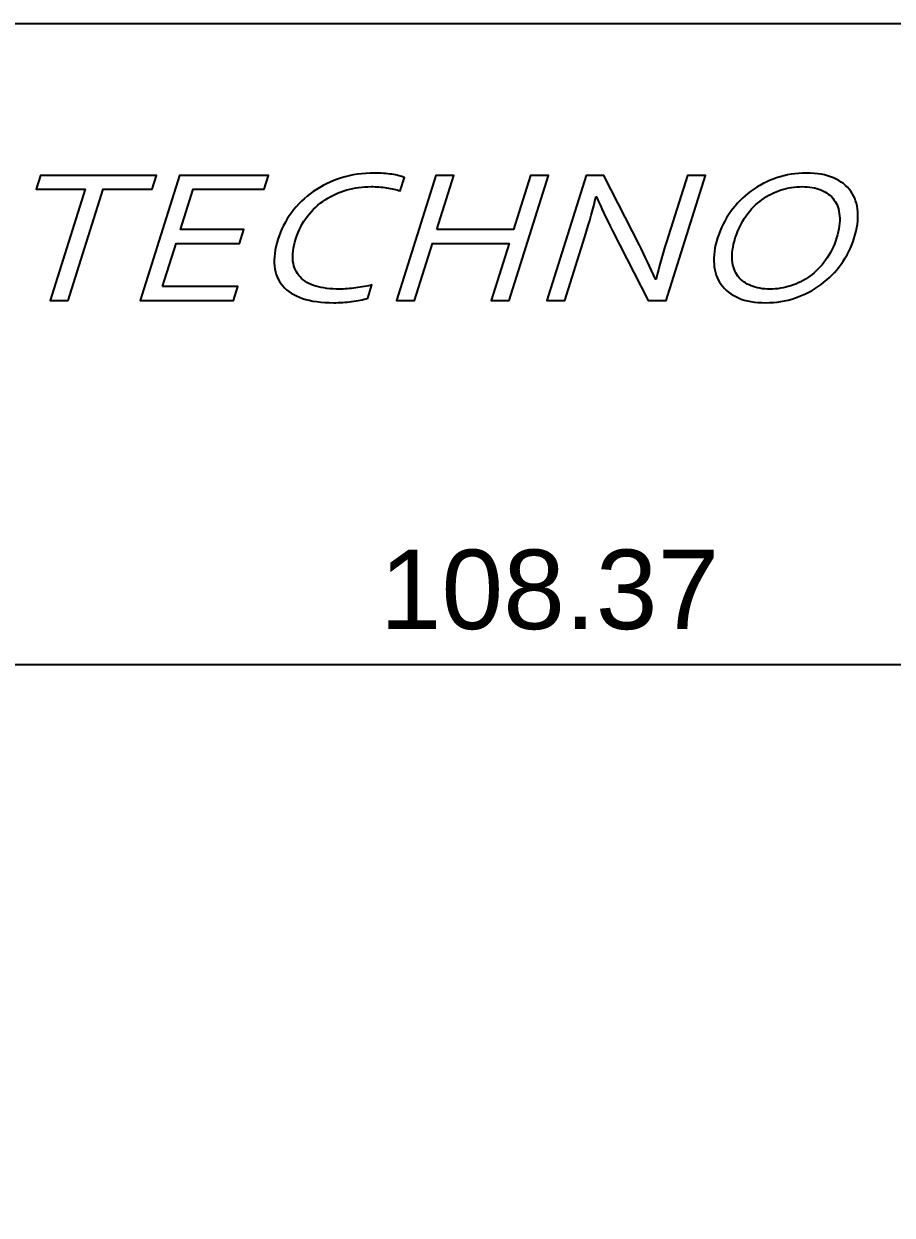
# Model space of a CAD drawing. Header units: inches. Extents: x 19 to 24202, y 17 to 31220.
# Drawn here: x 23941.4 to 23979.6, y 14175 to 14227.5 of the extents above; entities that cross this region are included whole.
import ezdxf

# ---------------------------------------------------------------- set-up
doc = ezdxf.new("R2010")
doc.units = ezdxf.units.IN
doc.header["$MEASUREMENT"] = 0
doc.layers.add('Layer 1', color=7, linetype='Continuous')
doc.styles.get("Standard").update_dxf_attribs({"font": 'arial.ttf'})
doc.dimstyles.new('AM_ISO$0', dxfattribs={"dimtxt": 3.5, "dimasz": 3.5, "dimexe": 1, "dimexo": 1, "dimgap": 1.5, "dimtad": 1, "dimdsep": 46, "dimtxsty": 'Standard', "dimcen": 0, "dimclrd": 256, "dimclre": 256, "dimclrt": 2, "dimadec": 0, "dimazin": 2, "dimtp": 0.1, "dimtm": 0.1, "dimtfac": 0.71, "dimtdec": 3, "dimtmove": 0, "dimatfit": 3, "dimfxl": 1, "dimlwd": -1, "dimlwe": -1, "dimarcsym": 1})

# ---------------------------------------------------------------- blocks, each defined once
blk = doc.blocks.new('*D23')
at = {"linetype": 'ByBlock', "transparency": 16777216}
for p, q in [((23910.326, 14214.568), (23910.326, 14198.3)), ((24018.694, 14214.568), (24018.694, 14198.3)), ((23913.826, 14199.3), (24015.194, 14199.3))]:
    blk.add_line(p, q, dxfattribs=at)
at = {"transparency": 16777216}
for points in [[(23913.826, 14199.883), (23913.826, 14198.717), (23910.326, 14199.3)], [(24015.194, 14199.883), (24015.194, 14198.717), (24018.694, 14199.3)]]:
    blk.add_solid(points, dxfattribs=at)
at = {"layer": 'Defpoints', "color": 0, "transparency": 16777216}
for p in [(23910.326, 14215.568), (24018.694, 14215.568), (24018.694, 14199.3)]:
    blk.add_point(p, dxfattribs=at)
at = {"color": 2, "transparency": 16777216, "insert": (23964.51, 14202.588), "char_height": 3.5, "attachment_point": 5}
blk.add_mtext('108.37', dxfattribs=at)

msp = doc.modelspace()

# ---------------------------------------------------------------- linework, layer by layer
msp.add_lwpolyline([(24201.844, 14017.536), (24201.844, 14227.536), (23904.844, 14227.536), (23904.844, 14017.536)], close=True)
at = {"layer": 'Layer 1', "color": 7}
for points, knots in [([(23943.305, 14215.347), (23943.305, 14215.347), (23942.513, 14215.347), (23942.513, 14215.347), (23942.513, 14215.347), (23942.513, 14215.347), (23944.054, 14220.244), (23944.054, 14220.244), (23944.054, 14220.244), (23944.054, 14220.244), (23941.892, 14220.244), (23941.892, 14220.244), (23941.892, 14220.244), (23941.892, 14220.244), (23942.083, 14220.851), (23942.083, 14220.851), (23942.083, 14220.851), (23942.083, 14220.851), (23947.201, 14220.851), (23947.201, 14220.851), (23947.201, 14220.851), (23947.201, 14220.851), (23947.01, 14220.244), (23947.01, 14220.244), (23947.01, 14220.244), (23947.01, 14220.244), (23944.847, 14220.244), (23944.847, 14220.244), (23944.847, 14220.244), (23944.847, 14220.244), (23943.305, 14215.347), (23943.305, 14215.347)], [0, 0, 0, 0, 0.111111, 0.111111, 0.111111, 0.111111, 0.222222, 0.222222, 0.222222, 0.222222, 0.333333, 0.333333, 0.333333, 0.333333, 0.444444, 0.444444, 0.444444, 0.444444, 0.555556, 0.555556, 0.555556, 0.555556, 0.666667, 0.666667, 0.666667, 0.666667, 0.777778, 0.777778, 0.777778, 0.777778, 1, 1, 1, 1]), ([(23943.305, 14215.347), (23943.305, 14215.347), (23942.513, 14215.347), (23942.513, 14215.347), (23942.513, 14215.347), (23942.513, 14215.347), (23944.054, 14220.244), (23944.054, 14220.244), (23944.054, 14220.244), (23944.054, 14220.244), (23941.892, 14220.244), (23941.892, 14220.244), (23941.892, 14220.244), (23941.892, 14220.244), (23942.083, 14220.851), (23942.083, 14220.851), (23942.083, 14220.851), (23942.083, 14220.851), (23947.201, 14220.851), (23947.201, 14220.851), (23947.201, 14220.851), (23947.201, 14220.851), (23947.01, 14220.244), (23947.01, 14220.244), (23947.01, 14220.244), (23947.01, 14220.244), (23944.847, 14220.244), (23944.847, 14220.244), (23944.847, 14220.244), (23944.847, 14220.244), (23943.305, 14215.347), (23943.305, 14215.347)], [0, 0, 0, 0, 0.111111, 0.111111, 0.111111, 0.111111, 0.222222, 0.222222, 0.222222, 0.222222, 0.333333, 0.333333, 0.333333, 0.333333, 0.444444, 0.444444, 0.444444, 0.444444, 0.555556, 0.555556, 0.555556, 0.555556, 0.666667, 0.666667, 0.666667, 0.666667, 0.777778, 0.777778, 0.777778, 0.777778, 1, 1, 1, 1]), ([(23947.46, 14215.954), (23947.46, 14215.954), (23950.778, 14215.954), (23950.778, 14215.954), (23950.778, 14215.954), (23950.778, 14215.954), (23950.587, 14215.347), (23950.587, 14215.347), (23950.587, 14215.347), (23950.587, 14215.347), (23946.476, 14215.347), (23946.476, 14215.347), (23946.476, 14215.347), (23946.476, 14215.347), (23948.209, 14220.851), (23948.209, 14220.851), (23948.209, 14220.851), (23948.209, 14220.851), (23952.14, 14220.851), (23952.14, 14220.851), (23952.14, 14220.851), (23952.14, 14220.851), (23951.949, 14220.244), (23951.949, 14220.244), (23951.949, 14220.244), (23951.949, 14220.244), (23948.811, 14220.244), (23948.811, 14220.244), (23948.811, 14220.244), (23948.811, 14220.244), (23948.251, 14218.465), (23948.251, 14218.465), (23948.251, 14218.465), (23948.251, 14218.465), (23951.042, 14218.465), (23951.042, 14218.465), (23951.042, 14218.465), (23951.042, 14218.465), (23950.851, 14217.858), (23950.851, 14217.858), (23950.851, 14217.858), (23950.851, 14217.858), (23948.06, 14217.858), (23948.06, 14217.858), (23948.06, 14217.858), (23948.06, 14217.858), (23947.46, 14215.954), (23947.46, 14215.954)], [0, 0, 0, 0, 0.076923, 0.076923, 0.076923, 0.076923, 0.153846, 0.153846, 0.153846, 0.153846, 0.230769, 0.230769, 0.230769, 0.230769, 0.307692, 0.307692, 0.307692, 0.307692, 0.384615, 0.384615, 0.384615, 0.384615, 0.461538, 0.461538, 0.461538, 0.461538, 0.538462, 0.538462, 0.538462, 0.538462, 0.615385, 0.615385, 0.615385, 0.615385, 0.692308, 0.692308, 0.692308, 0.692308, 0.769231, 0.769231, 0.769231, 0.769231, 0.846154, 0.846154, 0.846154, 0.846154, 1, 1, 1, 1]), ([(23947.46, 14215.954), (23947.46, 14215.954), (23950.778, 14215.954), (23950.778, 14215.954), (23950.778, 14215.954), (23950.778, 14215.954), (23950.587, 14215.347), (23950.587, 14215.347), (23950.587, 14215.347), (23950.587, 14215.347), (23946.476, 14215.347), (23946.476, 14215.347), (23946.476, 14215.347), (23946.476, 14215.347), (23948.209, 14220.851), (23948.209, 14220.851), (23948.209, 14220.851), (23948.209, 14220.851), (23952.14, 14220.851), (23952.14, 14220.851), (23952.14, 14220.851), (23952.14, 14220.851), (23951.949, 14220.244), (23951.949, 14220.244), (23951.949, 14220.244), (23951.949, 14220.244), (23948.811, 14220.244), (23948.811, 14220.244), (23948.811, 14220.244), (23948.811, 14220.244), (23948.251, 14218.465), (23948.251, 14218.465), (23948.251, 14218.465), (23948.251, 14218.465), (23951.042, 14218.465), (23951.042, 14218.465), (23951.042, 14218.465), (23951.042, 14218.465), (23950.851, 14217.858), (23950.851, 14217.858), (23950.851, 14217.858), (23950.851, 14217.858), (23948.06, 14217.858), (23948.06, 14217.858), (23948.06, 14217.858), (23948.06, 14217.858), (23947.46, 14215.954), (23947.46, 14215.954)], [0, 0, 0, 0, 0.076923, 0.076923, 0.076923, 0.076923, 0.153846, 0.153846, 0.153846, 0.153846, 0.230769, 0.230769, 0.230769, 0.230769, 0.307692, 0.307692, 0.307692, 0.307692, 0.384615, 0.384615, 0.384615, 0.384615, 0.461538, 0.461538, 0.461538, 0.461538, 0.538462, 0.538462, 0.538462, 0.538462, 0.615385, 0.615385, 0.615385, 0.615385, 0.692308, 0.692308, 0.692308, 0.692308, 0.769231, 0.769231, 0.769231, 0.769231, 0.846154, 0.846154, 0.846154, 0.846154, 1, 1, 1, 1]), ([(23956.65, 14220.362), (23956.287, 14220.362), (23955.933, 14220.312), (23955.587, 14220.216), (23955.587, 14220.216), (23955.241, 14220.119), (23954.921, 14219.973), (23954.628, 14219.78), (23954.628, 14219.78), (23954.335, 14219.586), (23954.077, 14219.346), (23953.853, 14219.06), (23953.853, 14219.06), (23953.629, 14218.773), (23953.456, 14218.439), (23953.336, 14218.058), (23953.336, 14218.058), (23953.217, 14217.679), (23953.176, 14217.351), (23953.212, 14217.072), (23953.212, 14217.072), (23953.248, 14216.794), (23953.352, 14216.563), (23953.523, 14216.381), (23953.523, 14216.381), (23953.695, 14216.198), (23953.926, 14216.063), (23954.221, 14215.976), (23954.221, 14215.976), (23954.515, 14215.888), (23954.859, 14215.844), (23955.254, 14215.844), (23955.254, 14215.844), (23955.363, 14215.844), (23955.478, 14215.848), (23955.602, 14215.858), (23955.602, 14215.858), (23955.725, 14215.866), (23955.851, 14215.881), (23955.979, 14215.897), (23955.979, 14215.897), (23956.106, 14215.914), (23956.231, 14215.934), (23956.356, 14215.956), (23956.356, 14215.956), (23956.478, 14215.979), (23956.59, 14216.003), (23956.689, 14216.03), (23956.689, 14216.03), (23956.689, 14216.03), (23956.504, 14215.442), (23956.504, 14215.442), (23956.504, 14215.442), (23956.295, 14215.379), (23956.058, 14215.331), (23955.796, 14215.296), (23955.796, 14215.296), (23955.533, 14215.263), (23955.27, 14215.246), (23955.006, 14215.246), (23955.006, 14215.246), (23954.468, 14215.246), (23954.009, 14215.309), (23953.633, 14215.437), (23953.633, 14215.437), (23953.258, 14215.564), (23952.967, 14215.748), (23952.76, 14215.987), (23952.76, 14215.987), (23952.553, 14216.226), (23952.431, 14216.517), (23952.395, 14216.861), (23952.395, 14216.861), (23952.358, 14217.207), (23952.408, 14217.597), (23952.545, 14218.033), (23952.545, 14218.033), (23952.68, 14218.461), (23952.88, 14218.855), (23953.147, 14219.214), (23953.147, 14219.214), (23953.414, 14219.574), (23953.732, 14219.883), (23954.102, 14220.141), (23954.102, 14220.141), (23954.472, 14220.398), (23954.886, 14220.601), (23955.342, 14220.744), (23955.342, 14220.744), (23955.8, 14220.889), (23956.285, 14220.96), (23956.797, 14220.96), (23956.797, 14220.96), (23956.932, 14220.96), (23957.066, 14220.956), (23957.195, 14220.946), (23957.195, 14220.946), (23957.324, 14220.936), (23957.447, 14220.922), (23957.562, 14220.905), (23957.562, 14220.905), (23957.677, 14220.887), (23957.783, 14220.866), (23957.879, 14220.842), (23957.879, 14220.842), (23957.973, 14220.817), (23958.055, 14220.792), (23958.121, 14220.765), (23958.121, 14220.765), (23958.121, 14220.765), (23957.935, 14220.176), (23957.935, 14220.176), (23957.935, 14220.176), (23957.755, 14220.228), (23957.555, 14220.273), (23957.335, 14220.308), (23957.335, 14220.308), (23957.113, 14220.344), (23956.886, 14220.362), (23956.65, 14220.362)], [0, 0, 0, 0, 0.032258, 0.032258, 0.032258, 0.032258, 0.064516, 0.064516, 0.064516, 0.064516, 0.096774, 0.096774, 0.096774, 0.096774, 0.129032, 0.129032, 0.129032, 0.129032, 0.16129, 0.16129, 0.16129, 0.16129, 0.193548, 0.193548, 0.193548, 0.193548, 0.225806, 0.225806, 0.225806, 0.225806, 0.258065, 0.258065, 0.258065, 0.258065, 0.290323, 0.290323, 0.290323, 0.290323, 0.322581, 0.322581, 0.322581, 0.322581, 0.354839, 0.354839, 0.354839, 0.354839, 0.387097, 0.387097, 0.387097, 0.387097, 0.419355, 0.419355, 0.419355, 0.419355, 0.451613, 0.451613, 0.451613, 0.451613, 0.483871, 0.483871, 0.483871, 0.483871, 0.516129, 0.516129, 0.516129, 0.516129, 0.548387, 0.548387, 0.548387, 0.548387, 0.580645, 0.580645, 0.580645, 0.580645, 0.612903, 0.612903, 0.612903, 0.612903, 0.645161, 0.645161, 0.645161, 0.645161, 0.677419, 0.677419, 0.677419, 0.677419, 0.709677, 0.709677, 0.709677, 0.709677, 0.741935, 0.741935, 0.741935, 0.741935, 0.774194, 0.774194, 0.774194, 0.774194, 0.806452, 0.806452, 0.806452, 0.806452, 0.83871, 0.83871, 0.83871, 0.83871, 0.870968, 0.870968, 0.870968, 0.870968, 0.903226, 0.903226, 0.903226, 0.903226, 0.935484, 0.935484, 0.935484, 0.935484, 1, 1, 1, 1]), ([(23956.65, 14220.362), (23956.287, 14220.362), (23955.933, 14220.312), (23955.587, 14220.216), (23955.587, 14220.216), (23955.241, 14220.119), (23954.921, 14219.973), (23954.628, 14219.78), (23954.628, 14219.78), (23954.335, 14219.586), (23954.077, 14219.346), (23953.853, 14219.06), (23953.853, 14219.06), (23953.629, 14218.773), (23953.456, 14218.439), (23953.336, 14218.058), (23953.336, 14218.058), (23953.217, 14217.679), (23953.176, 14217.351), (23953.212, 14217.072), (23953.212, 14217.072), (23953.248, 14216.794), (23953.352, 14216.563), (23953.523, 14216.381), (23953.523, 14216.381), (23953.695, 14216.198), (23953.926, 14216.063), (23954.221, 14215.976), (23954.221, 14215.976), (23954.515, 14215.888), (23954.859, 14215.844), (23955.254, 14215.844), (23955.254, 14215.844), (23955.363, 14215.844), (23955.478, 14215.848), (23955.602, 14215.858), (23955.602, 14215.858), (23955.725, 14215.866), (23955.851, 14215.881), (23955.979, 14215.897), (23955.979, 14215.897), (23956.106, 14215.914), (23956.231, 14215.934), (23956.356, 14215.956), (23956.356, 14215.956), (23956.478, 14215.979), (23956.59, 14216.003), (23956.689, 14216.03), (23956.689, 14216.03), (23956.689, 14216.03), (23956.504, 14215.442), (23956.504, 14215.442), (23956.504, 14215.442), (23956.295, 14215.379), (23956.058, 14215.331), (23955.796, 14215.296), (23955.796, 14215.296), (23955.533, 14215.263), (23955.27, 14215.246), (23955.006, 14215.246), (23955.006, 14215.246), (23954.468, 14215.246), (23954.009, 14215.309), (23953.633, 14215.437), (23953.633, 14215.437), (23953.258, 14215.564), (23952.967, 14215.748), (23952.76, 14215.987), (23952.76, 14215.987), (23952.553, 14216.226), (23952.431, 14216.517), (23952.395, 14216.861), (23952.395, 14216.861), (23952.358, 14217.207), (23952.408, 14217.597), (23952.545, 14218.033), (23952.545, 14218.033), (23952.68, 14218.461), (23952.88, 14218.855), (23953.147, 14219.214), (23953.147, 14219.214), (23953.414, 14219.574), (23953.732, 14219.883), (23954.102, 14220.141), (23954.102, 14220.141), (23954.472, 14220.398), (23954.886, 14220.601), (23955.342, 14220.744), (23955.342, 14220.744), (23955.8, 14220.889), (23956.285, 14220.96), (23956.797, 14220.96), (23956.797, 14220.96), (23956.932, 14220.96), (23957.066, 14220.956), (23957.195, 14220.946), (23957.195, 14220.946), (23957.324, 14220.936), (23957.447, 14220.922), (23957.562, 14220.905), (23957.562, 14220.905), (23957.677, 14220.887), (23957.783, 14220.866), (23957.879, 14220.842), (23957.879, 14220.842), (23957.973, 14220.817), (23958.055, 14220.792), (23958.121, 14220.765), (23958.121, 14220.765), (23958.121, 14220.765), (23957.935, 14220.176), (23957.935, 14220.176), (23957.935, 14220.176), (23957.755, 14220.228), (23957.555, 14220.273), (23957.335, 14220.308), (23957.335, 14220.308), (23957.113, 14220.344), (23956.886, 14220.362), (23956.65, 14220.362)], [0, 0, 0, 0, 0.032258, 0.032258, 0.032258, 0.032258, 0.064516, 0.064516, 0.064516, 0.064516, 0.096774, 0.096774, 0.096774, 0.096774, 0.129032, 0.129032, 0.129032, 0.129032, 0.16129, 0.16129, 0.16129, 0.16129, 0.193548, 0.193548, 0.193548, 0.193548, 0.225806, 0.225806, 0.225806, 0.225806, 0.258065, 0.258065, 0.258065, 0.258065, 0.290323, 0.290323, 0.290323, 0.290323, 0.322581, 0.322581, 0.322581, 0.322581, 0.354839, 0.354839, 0.354839, 0.354839, 0.387097, 0.387097, 0.387097, 0.387097, 0.419355, 0.419355, 0.419355, 0.419355, 0.451613, 0.451613, 0.451613, 0.451613, 0.483871, 0.483871, 0.483871, 0.483871, 0.516129, 0.516129, 0.516129, 0.516129, 0.548387, 0.548387, 0.548387, 0.548387, 0.580645, 0.580645, 0.580645, 0.580645, 0.612903, 0.612903, 0.612903, 0.612903, 0.645161, 0.645161, 0.645161, 0.645161, 0.677419, 0.677419, 0.677419, 0.677419, 0.709677, 0.709677, 0.709677, 0.709677, 0.741935, 0.741935, 0.741935, 0.741935, 0.774194, 0.774194, 0.774194, 0.774194, 0.806452, 0.806452, 0.806452, 0.806452, 0.83871, 0.83871, 0.83871, 0.83871, 0.870968, 0.870968, 0.870968, 0.870968, 0.903226, 0.903226, 0.903226, 0.903226, 0.935484, 0.935484, 0.935484, 0.935484, 1, 1, 1, 1]), ([(23959.549, 14218.465), (23959.549, 14218.465), (23962.927, 14218.465), (23962.927, 14218.465), (23962.927, 14218.465), (23962.927, 14218.465), (23963.678, 14220.851), (23963.678, 14220.851), (23963.678, 14220.851), (23963.678, 14220.851), (23964.47, 14220.851), (23964.47, 14220.851), (23964.47, 14220.851), (23964.47, 14220.851), (23962.738, 14215.347), (23962.738, 14215.347), (23962.738, 14215.347), (23962.738, 14215.347), (23961.945, 14215.347), (23961.945, 14215.347), (23961.945, 14215.347), (23961.945, 14215.347), (23962.736, 14217.858), (23962.736, 14217.858), (23962.736, 14217.858), (23962.736, 14217.858), (23959.358, 14217.858), (23959.358, 14217.858), (23959.358, 14217.858), (23959.358, 14217.858), (23958.568, 14215.347), (23958.568, 14215.347), (23958.568, 14215.347), (23958.568, 14215.347), (23957.775, 14215.347), (23957.775, 14215.347), (23957.775, 14215.347), (23957.775, 14215.347), (23959.508, 14220.851), (23959.508, 14220.851), (23959.508, 14220.851), (23959.508, 14220.851), (23960.3, 14220.851), (23960.3, 14220.851), (23960.3, 14220.851), (23960.3, 14220.851), (23959.549, 14218.465), (23959.549, 14218.465)], [0, 0, 0, 0, 0.076923, 0.076923, 0.076923, 0.076923, 0.153846, 0.153846, 0.153846, 0.153846, 0.230769, 0.230769, 0.230769, 0.230769, 0.307692, 0.307692, 0.307692, 0.307692, 0.384615, 0.384615, 0.384615, 0.384615, 0.461538, 0.461538, 0.461538, 0.461538, 0.538462, 0.538462, 0.538462, 0.538462, 0.615385, 0.615385, 0.615385, 0.615385, 0.692308, 0.692308, 0.692308, 0.692308, 0.769231, 0.769231, 0.769231, 0.769231, 0.846154, 0.846154, 0.846154, 0.846154, 1, 1, 1, 1]), ([(23959.549, 14218.465), (23959.549, 14218.465), (23962.927, 14218.465), (23962.927, 14218.465), (23962.927, 14218.465), (23962.927, 14218.465), (23963.678, 14220.851), (23963.678, 14220.851), (23963.678, 14220.851), (23963.678, 14220.851), (23964.47, 14220.851), (23964.47, 14220.851), (23964.47, 14220.851), (23964.47, 14220.851), (23962.738, 14215.347), (23962.738, 14215.347), (23962.738, 14215.347), (23962.738, 14215.347), (23961.945, 14215.347), (23961.945, 14215.347), (23961.945, 14215.347), (23961.945, 14215.347), (23962.736, 14217.858), (23962.736, 14217.858), (23962.736, 14217.858), (23962.736, 14217.858), (23959.358, 14217.858), (23959.358, 14217.858), (23959.358, 14217.858), (23959.358, 14217.858), (23958.568, 14215.347), (23958.568, 14215.347), (23958.568, 14215.347), (23958.568, 14215.347), (23957.775, 14215.347), (23957.775, 14215.347), (23957.775, 14215.347), (23957.775, 14215.347), (23959.508, 14220.851), (23959.508, 14220.851), (23959.508, 14220.851), (23959.508, 14220.851), (23960.3, 14220.851), (23960.3, 14220.851), (23960.3, 14220.851), (23960.3, 14220.851), (23959.549, 14218.465), (23959.549, 14218.465)], [0, 0, 0, 0, 0.076923, 0.076923, 0.076923, 0.076923, 0.153846, 0.153846, 0.153846, 0.153846, 0.230769, 0.230769, 0.230769, 0.230769, 0.307692, 0.307692, 0.307692, 0.307692, 0.384615, 0.384615, 0.384615, 0.384615, 0.461538, 0.461538, 0.461538, 0.461538, 0.538462, 0.538462, 0.538462, 0.538462, 0.615385, 0.615385, 0.615385, 0.615385, 0.692308, 0.692308, 0.692308, 0.692308, 0.769231, 0.769231, 0.769231, 0.769231, 0.846154, 0.846154, 0.846154, 0.846154, 1, 1, 1, 1]), ([(23968.475, 14217.783), (23968.718, 14217.296), (23968.953, 14216.798), (23969.179, 14216.285), (23969.179, 14216.285), (23969.179, 14216.285), (23969.207, 14216.285), (23969.207, 14216.285), (23969.207, 14216.285), (23969.334, 14216.819), (23969.485, 14217.365), (23969.66, 14217.922), (23969.66, 14217.922), (23969.66, 14217.922), (23970.582, 14220.851), (23970.582, 14220.851), (23970.582, 14220.851), (23970.582, 14220.851), (23971.379, 14220.851), (23971.379, 14220.851), (23971.379, 14220.851), (23971.379, 14220.851), (23969.646, 14215.347), (23969.646, 14215.347), (23969.646, 14215.347), (23969.646, 14215.347), (23968.854, 14215.347), (23968.854, 14215.347), (23968.854, 14215.347), (23968.854, 14215.347), (23967.284, 14218.415), (23967.284, 14218.415), (23967.284, 14218.415), (23967.015, 14218.95), (23966.781, 14219.449), (23966.584, 14219.912), (23966.584, 14219.912), (23966.584, 14219.912), (23966.554, 14219.912), (23966.554, 14219.912), (23966.554, 14219.912), (23966.437, 14219.411), (23966.274, 14218.825), (23966.064, 14218.156), (23966.064, 14218.156), (23966.064, 14218.156), (23965.179, 14215.347), (23965.179, 14215.347), (23965.179, 14215.347), (23965.179, 14215.347), (23964.387, 14215.347), (23964.387, 14215.347), (23964.387, 14215.347), (23964.387, 14215.347), (23966.12, 14220.851), (23966.12, 14220.851), (23966.12, 14220.851), (23966.12, 14220.851), (23966.902, 14220.851), (23966.902, 14220.851), (23966.902, 14220.851), (23966.902, 14220.851), (23968.475, 14217.783), (23968.475, 14217.783)], [0, 0, 0, 0, 0.058824, 0.058824, 0.058824, 0.058824, 0.117647, 0.117647, 0.117647, 0.117647, 0.176471, 0.176471, 0.176471, 0.176471, 0.235294, 0.235294, 0.235294, 0.235294, 0.294118, 0.294118, 0.294118, 0.294118, 0.352941, 0.352941, 0.352941, 0.352941, 0.411765, 0.411765, 0.411765, 0.411765, 0.470588, 0.470588, 0.470588, 0.470588, 0.529412, 0.529412, 0.529412, 0.529412, 0.588235, 0.588235, 0.588235, 0.588235, 0.647059, 0.647059, 0.647059, 0.647059, 0.705882, 0.705882, 0.705882, 0.705882, 0.764706, 0.764706, 0.764706, 0.764706, 0.823529, 0.823529, 0.823529, 0.823529, 0.882353, 0.882353, 0.882353, 0.882353, 1, 1, 1, 1]), ([(23968.475, 14217.783), (23968.718, 14217.296), (23968.953, 14216.798), (23969.179, 14216.285), (23969.179, 14216.285), (23969.179, 14216.285), (23969.207, 14216.285), (23969.207, 14216.285), (23969.207, 14216.285), (23969.334, 14216.819), (23969.485, 14217.365), (23969.66, 14217.922), (23969.66, 14217.922), (23969.66, 14217.922), (23970.582, 14220.851), (23970.582, 14220.851), (23970.582, 14220.851), (23970.582, 14220.851), (23971.379, 14220.851), (23971.379, 14220.851), (23971.379, 14220.851), (23971.379, 14220.851), (23969.646, 14215.347), (23969.646, 14215.347), (23969.646, 14215.347), (23969.646, 14215.347), (23968.854, 14215.347), (23968.854, 14215.347), (23968.854, 14215.347), (23968.854, 14215.347), (23967.284, 14218.415), (23967.284, 14218.415), (23967.284, 14218.415), (23967.015, 14218.95), (23966.781, 14219.449), (23966.584, 14219.912), (23966.584, 14219.912), (23966.584, 14219.912), (23966.554, 14219.912), (23966.554, 14219.912), (23966.554, 14219.912), (23966.437, 14219.411), (23966.274, 14218.825), (23966.064, 14218.156), (23966.064, 14218.156), (23966.064, 14218.156), (23965.179, 14215.347), (23965.179, 14215.347), (23965.179, 14215.347), (23965.179, 14215.347), (23964.387, 14215.347), (23964.387, 14215.347), (23964.387, 14215.347), (23964.387, 14215.347), (23966.12, 14220.851), (23966.12, 14220.851), (23966.12, 14220.851), (23966.12, 14220.851), (23966.902, 14220.851), (23966.902, 14220.851), (23966.902, 14220.851), (23966.902, 14220.851), (23968.475, 14217.783), (23968.475, 14217.783)], [0, 0, 0, 0, 0.058824, 0.058824, 0.058824, 0.058824, 0.117647, 0.117647, 0.117647, 0.117647, 0.176471, 0.176471, 0.176471, 0.176471, 0.235294, 0.235294, 0.235294, 0.235294, 0.294118, 0.294118, 0.294118, 0.294118, 0.352941, 0.352941, 0.352941, 0.352941, 0.411765, 0.411765, 0.411765, 0.411765, 0.470588, 0.470588, 0.470588, 0.470588, 0.529412, 0.529412, 0.529412, 0.529412, 0.588235, 0.588235, 0.588235, 0.588235, 0.647059, 0.647059, 0.647059, 0.647059, 0.705882, 0.705882, 0.705882, 0.705882, 0.764706, 0.764706, 0.764706, 0.764706, 0.823529, 0.823529, 0.823529, 0.823529, 0.882353, 0.882353, 0.882353, 0.882353, 1, 1, 1, 1]), ([(23977.935, 14218.099), (23977.804, 14217.682), (23977.613, 14217.299), (23977.362, 14216.95), (23977.362, 14216.95), (23977.112, 14216.601), (23976.816, 14216.301), (23976.474, 14216.049), (23976.474, 14216.049), (23976.133, 14215.796), (23975.755, 14215.6), (23975.342, 14215.458), (23975.342, 14215.458), (23974.928, 14215.316), (23974.493, 14215.246), (23974.036, 14215.246), (23974.036, 14215.246), (23973.562, 14215.246), (23973.161, 14215.316), (23972.831, 14215.458), (23972.831, 14215.458), (23972.503, 14215.6), (23972.248, 14215.796), (23972.068, 14216.049), (23972.068, 14216.049), (23971.888, 14216.301), (23971.785, 14216.601), (23971.757, 14216.95), (23971.757, 14216.95), (23971.731, 14217.299), (23971.782, 14217.682), (23971.913, 14218.099), (23971.913, 14218.099), (23972.045, 14218.519), (23972.237, 14218.904), (23972.489, 14219.253), (23972.489, 14219.253), (23972.741, 14219.603), (23973.038, 14219.905), (23973.379, 14220.158), (23973.379, 14220.158), (23973.718, 14220.409), (23974.096, 14220.606), (23974.512, 14220.748), (23974.512, 14220.748), (23974.926, 14220.89), (23975.364, 14220.96), (23975.825, 14220.96), (23975.825, 14220.96), (23976.296, 14220.96), (23976.694, 14220.89), (23977.021, 14220.748), (23977.021, 14220.748), (23977.35, 14220.606), (23977.603, 14220.409), (23977.783, 14220.158), (23977.783, 14220.158), (23977.963, 14219.905), (23978.066, 14219.603), (23978.093, 14219.253), (23978.093, 14219.253), (23978.119, 14218.904), (23978.068, 14218.519), (23977.935, 14218.099)], [0, 0, 0, 0, 0.058824, 0.058824, 0.058824, 0.058824, 0.117647, 0.117647, 0.117647, 0.117647, 0.176471, 0.176471, 0.176471, 0.176471, 0.235294, 0.235294, 0.235294, 0.235294, 0.294118, 0.294118, 0.294118, 0.294118, 0.352941, 0.352941, 0.352941, 0.352941, 0.411765, 0.411765, 0.411765, 0.411765, 0.470588, 0.470588, 0.470588, 0.470588, 0.529412, 0.529412, 0.529412, 0.529412, 0.588235, 0.588235, 0.588235, 0.588235, 0.647059, 0.647059, 0.647059, 0.647059, 0.705882, 0.705882, 0.705882, 0.705882, 0.764706, 0.764706, 0.764706, 0.764706, 0.823529, 0.823529, 0.823529, 0.823529, 0.882353, 0.882353, 0.882353, 0.882353, 1, 1, 1, 1]), ([(23977.935, 14218.099), (23977.804, 14217.682), (23977.613, 14217.299), (23977.362, 14216.95), (23977.362, 14216.95), (23977.112, 14216.601), (23976.816, 14216.301), (23976.474, 14216.049), (23976.474, 14216.049), (23976.133, 14215.796), (23975.755, 14215.6), (23975.342, 14215.458), (23975.342, 14215.458), (23974.928, 14215.316), (23974.493, 14215.246), (23974.036, 14215.246), (23974.036, 14215.246), (23973.562, 14215.246), (23973.161, 14215.316), (23972.831, 14215.458), (23972.831, 14215.458), (23972.503, 14215.6), (23972.248, 14215.796), (23972.068, 14216.049), (23972.068, 14216.049), (23971.888, 14216.301), (23971.785, 14216.601), (23971.757, 14216.95), (23971.757, 14216.95), (23971.731, 14217.299), (23971.782, 14217.682), (23971.913, 14218.099), (23971.913, 14218.099), (23972.045, 14218.519), (23972.237, 14218.904), (23972.489, 14219.253), (23972.489, 14219.253), (23972.741, 14219.603), (23973.038, 14219.905), (23973.379, 14220.158), (23973.379, 14220.158), (23973.718, 14220.409), (23974.096, 14220.606), (23974.512, 14220.748), (23974.512, 14220.748), (23974.926, 14220.89), (23975.364, 14220.96), (23975.825, 14220.96), (23975.825, 14220.96), (23976.296, 14220.96), (23976.694, 14220.89), (23977.021, 14220.748), (23977.021, 14220.748), (23977.35, 14220.606), (23977.603, 14220.409), (23977.783, 14220.158), (23977.783, 14220.158), (23977.963, 14219.905), (23978.066, 14219.603), (23978.093, 14219.253), (23978.093, 14219.253), (23978.119, 14218.904), (23978.068, 14218.519), (23977.935, 14218.099)], [0, 0, 0, 0, 0.058824, 0.058824, 0.058824, 0.058824, 0.117647, 0.117647, 0.117647, 0.117647, 0.176471, 0.176471, 0.176471, 0.176471, 0.235294, 0.235294, 0.235294, 0.235294, 0.294118, 0.294118, 0.294118, 0.294118, 0.352941, 0.352941, 0.352941, 0.352941, 0.411765, 0.411765, 0.411765, 0.411765, 0.470588, 0.470588, 0.470588, 0.470588, 0.529412, 0.529412, 0.529412, 0.529412, 0.588235, 0.588235, 0.588235, 0.588235, 0.647059, 0.647059, 0.647059, 0.647059, 0.705882, 0.705882, 0.705882, 0.705882, 0.764706, 0.764706, 0.764706, 0.764706, 0.823529, 0.823529, 0.823529, 0.823529, 0.882353, 0.882353, 0.882353, 0.882353, 1, 1, 1, 1]), ([(23977.153, 14218.099), (23977.269, 14218.469), (23977.314, 14218.796), (23977.289, 14219.078), (23977.289, 14219.078), (23977.264, 14219.36), (23977.182, 14219.596), (23977.042, 14219.786), (23977.042, 14219.786), (23976.9, 14219.975), (23976.709, 14220.119), (23976.467, 14220.216), (23976.467, 14220.216), (23976.227, 14220.312), (23975.95, 14220.362), (23975.637, 14220.362), (23975.637, 14220.362), (23975.325, 14220.362), (23975.015, 14220.312), (23974.714, 14220.216), (23974.714, 14220.216), (23974.411, 14220.119), (23974.13, 14219.975), (23973.869, 14219.786), (23973.869, 14219.786), (23973.609, 14219.596), (23973.378, 14219.36), (23973.175, 14219.078), (23973.175, 14219.078), (23972.973, 14218.796), (23972.812, 14218.469), (23972.695, 14218.099), (23972.695, 14218.099), (23972.579, 14217.728), (23972.534, 14217.403), (23972.561, 14217.121), (23972.561, 14217.121), (23972.588, 14216.84), (23972.673, 14216.605), (23972.813, 14216.416), (23972.813, 14216.416), (23972.955, 14216.226), (23973.146, 14216.084), (23973.388, 14215.989), (23973.388, 14215.989), (23973.628, 14215.892), (23973.907, 14215.844), (23974.224, 14215.844), (23974.224, 14215.844), (23974.536, 14215.844), (23974.843, 14215.892), (23975.141, 14215.989), (23975.141, 14215.989), (23975.441, 14216.084), (23975.72, 14216.226), (23975.981, 14216.416), (23975.981, 14216.416), (23976.24, 14216.605), (23976.471, 14216.84), (23976.673, 14217.121), (23976.673, 14217.121), (23976.876, 14217.403), (23977.036, 14217.728), (23977.153, 14218.099)], [0, 0, 0, 0, 0.058824, 0.058824, 0.058824, 0.058824, 0.117647, 0.117647, 0.117647, 0.117647, 0.176471, 0.176471, 0.176471, 0.176471, 0.235294, 0.235294, 0.235294, 0.235294, 0.294118, 0.294118, 0.294118, 0.294118, 0.352941, 0.352941, 0.352941, 0.352941, 0.411765, 0.411765, 0.411765, 0.411765, 0.470588, 0.470588, 0.470588, 0.470588, 0.529412, 0.529412, 0.529412, 0.529412, 0.588235, 0.588235, 0.588235, 0.588235, 0.647059, 0.647059, 0.647059, 0.647059, 0.705882, 0.705882, 0.705882, 0.705882, 0.764706, 0.764706, 0.764706, 0.764706, 0.823529, 0.823529, 0.823529, 0.823529, 0.882353, 0.882353, 0.882353, 0.882353, 1, 1, 1, 1]), ([(23977.153, 14218.099), (23977.269, 14218.469), (23977.314, 14218.796), (23977.289, 14219.078), (23977.289, 14219.078), (23977.264, 14219.36), (23977.182, 14219.596), (23977.042, 14219.786), (23977.042, 14219.786), (23976.9, 14219.975), (23976.709, 14220.119), (23976.467, 14220.216), (23976.467, 14220.216), (23976.227, 14220.312), (23975.95, 14220.362), (23975.637, 14220.362), (23975.637, 14220.362), (23975.325, 14220.362), (23975.015, 14220.312), (23974.714, 14220.216), (23974.714, 14220.216), (23974.411, 14220.119), (23974.13, 14219.975), (23973.869, 14219.786), (23973.869, 14219.786), (23973.609, 14219.596), (23973.378, 14219.36), (23973.175, 14219.078), (23973.175, 14219.078), (23972.973, 14218.796), (23972.812, 14218.469), (23972.695, 14218.099), (23972.695, 14218.099), (23972.579, 14217.728), (23972.534, 14217.403), (23972.561, 14217.121), (23972.561, 14217.121), (23972.588, 14216.84), (23972.673, 14216.605), (23972.813, 14216.416), (23972.813, 14216.416), (23972.955, 14216.226), (23973.146, 14216.084), (23973.388, 14215.989), (23973.388, 14215.989), (23973.628, 14215.892), (23973.907, 14215.844), (23974.224, 14215.844), (23974.224, 14215.844), (23974.536, 14215.844), (23974.843, 14215.892), (23975.141, 14215.989), (23975.141, 14215.989), (23975.441, 14216.084), (23975.72, 14216.226), (23975.981, 14216.416), (23975.981, 14216.416), (23976.24, 14216.605), (23976.471, 14216.84), (23976.673, 14217.121), (23976.673, 14217.121), (23976.876, 14217.403), (23977.036, 14217.728), (23977.153, 14218.099)], [0, 0, 0, 0, 0.058824, 0.058824, 0.058824, 0.058824, 0.117647, 0.117647, 0.117647, 0.117647, 0.176471, 0.176471, 0.176471, 0.176471, 0.235294, 0.235294, 0.235294, 0.235294, 0.294118, 0.294118, 0.294118, 0.294118, 0.352941, 0.352941, 0.352941, 0.352941, 0.411765, 0.411765, 0.411765, 0.411765, 0.470588, 0.470588, 0.470588, 0.470588, 0.529412, 0.529412, 0.529412, 0.529412, 0.588235, 0.588235, 0.588235, 0.588235, 0.647059, 0.647059, 0.647059, 0.647059, 0.705882, 0.705882, 0.705882, 0.705882, 0.764706, 0.764706, 0.764706, 0.764706, 0.823529, 0.823529, 0.823529, 0.823529, 0.882353, 0.882353, 0.882353, 0.882353, 1, 1, 1, 1])]:
    msp.add_open_spline(points, degree=3, knots=knots, dxfattribs=at)

# ---------------------------------------------------------------- dimensions: what is measured, and where the dimension line sits
dim = msp.add_linear_dim(base=(24018.694, 14199.3), p1=(23910.326, 14215.568), p2=(24018.694, 14215.568), dimstyle='AM_ISO$0')
dim.commit()
dim.dimension.update_dxf_attribs({"geometry": '*D23', "text_midpoint": (23964.51, 14202.588)})

doc.saveas('drawing.dxf')
